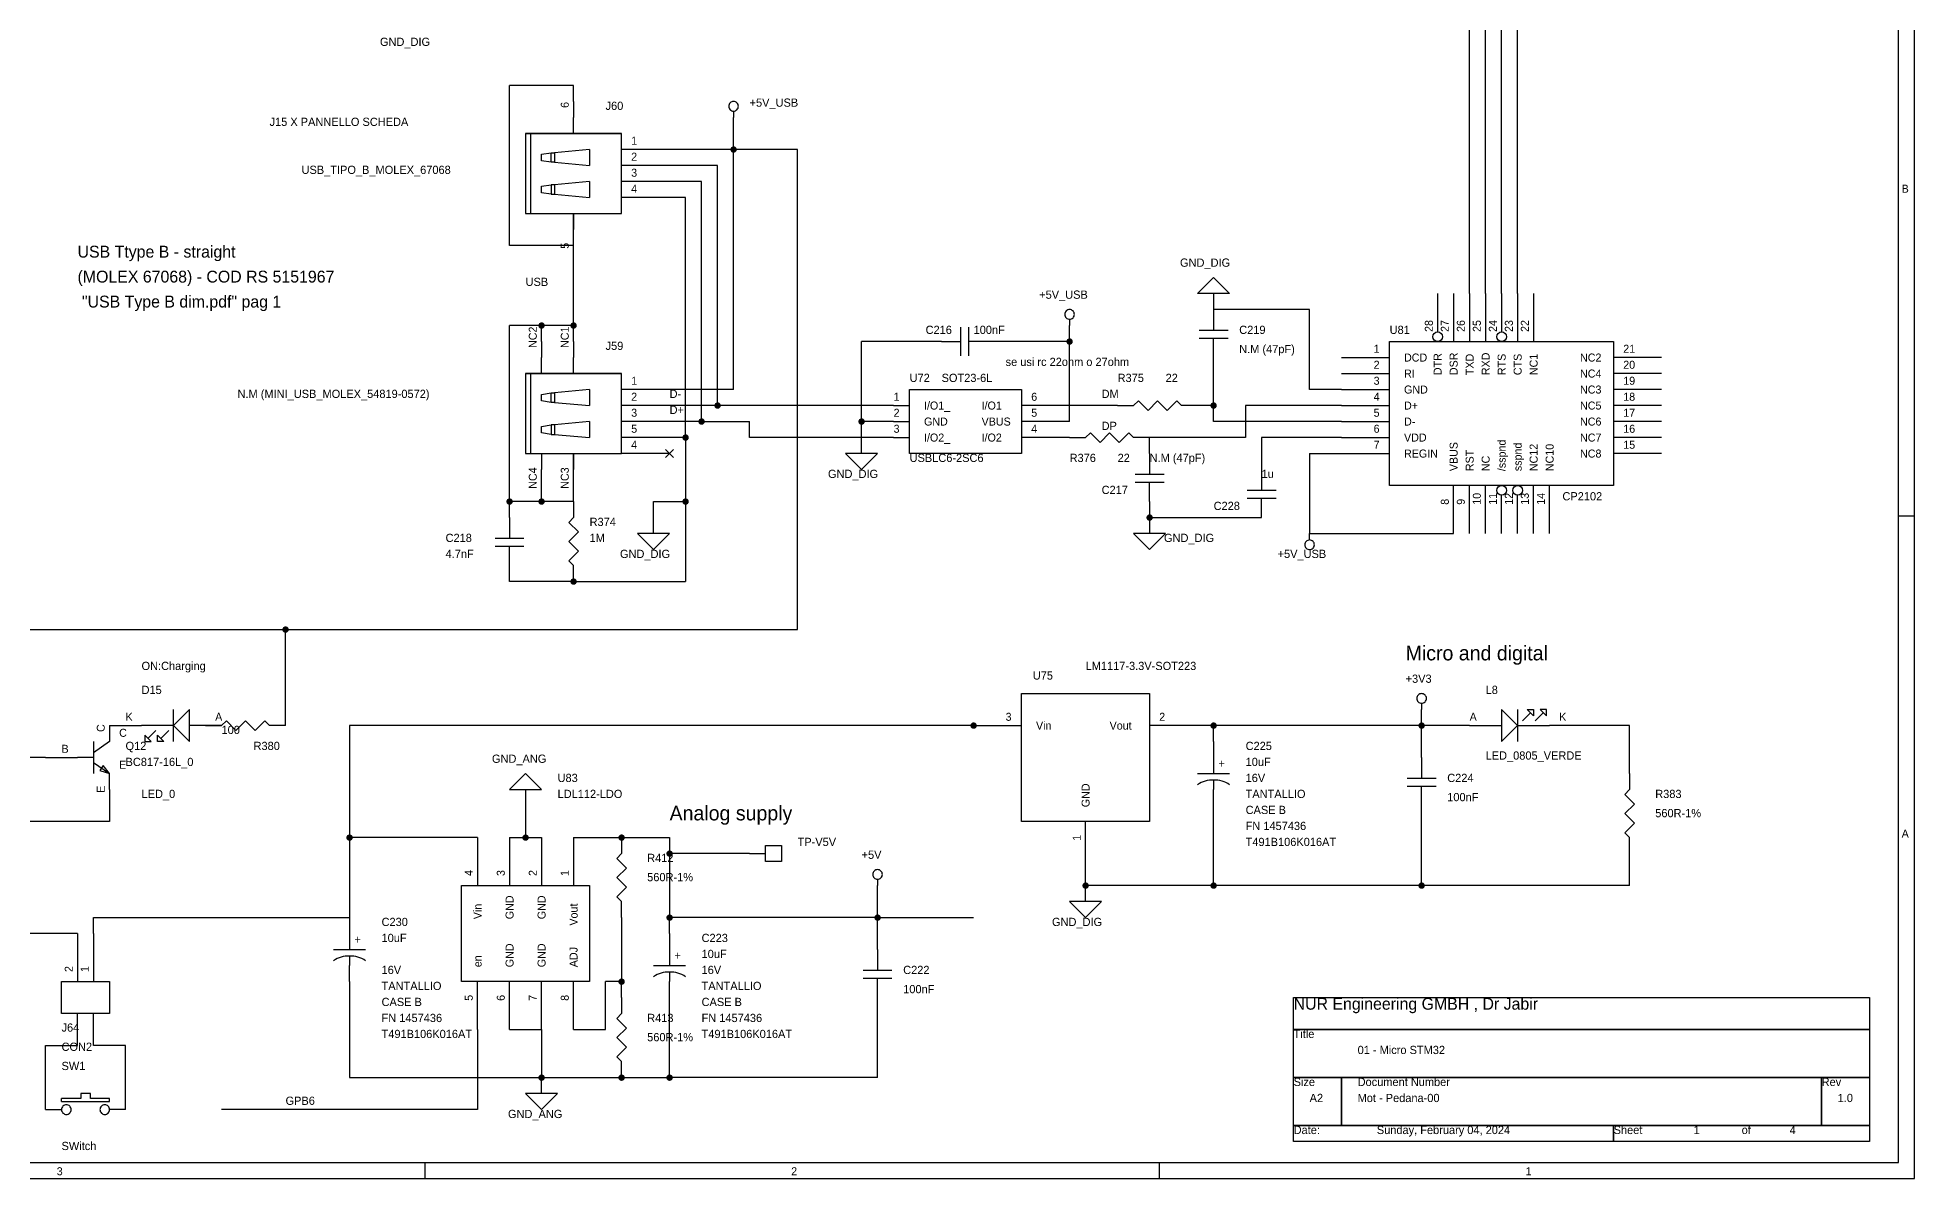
# Model space of a CAD drawing. Extents: x -3 to 591, y 3 to 422.
# Drawn here: x 293.4 to 591.3, y 2.5 to 183.6 of the extents above; entities that cross this region are included whole.
import ezdxf

# ---------------------------------------------------------------- set-up
doc = ezdxf.new("R2010")
doc.units = 0

msp = doc.modelspace()

# ---------------------------------------------------------------- linework, layer by layer
at = {"layer": 'PARTS'}
for p, q in [((378.46, 173.482), (378.46, 170.942)), ((393.7, 165.862), (386.08, 165.862)), ((393.7, 163.322), (386.08, 163.322)), ((393.7, 160.782), (386.08, 160.782)), ((393.7, 158.242), (386.08, 158.242)), ((378.46, 150.622), (378.46, 153.162)), ((480.06, 140.462), (480.06, 137.922)), ((515.62, 143.002), (515.62, 136.906)), ((518.16, 143.002), (518.16, 135.382)), ((520.7, 143.002), (520.7, 135.382)), ((523.24, 143.002), (523.24, 135.382)), ((525.78, 143.002), (525.78, 136.906)), ((528.32, 143.002), (528.32, 135.382)), ((530.86, 143.002), (530.86, 135.382)), ((373.38, 135.382), (373.38, 132.842)), ((378.46, 135.382), (378.46, 132.842)), ((436.88, 135.382), (439.42, 135.382)), ((444.5, 135.382), (441.96, 135.382)), ((480.06, 132.842), (480.06, 135.382)), ((500.38, 132.842), (508, 132.842)), ((551.18, 132.842), (543.56, 132.842)), ((500.38, 130.302), (508, 130.302)), ((551.18, 130.302), (543.56, 130.302)), ((393.7, 127.762), (386.08, 127.762)), ((393.7, 125.222), (386.08, 125.222)), ((429.26, 125.222), (431.8, 125.222)), ((452.12, 125.222), (449.58, 125.222)), ((464.82, 125.222), (467.36, 125.222)), ((477.52, 125.222), (474.98, 125.222)), ((500.38, 127.762), (508, 127.762)), ((500.38, 125.222), (508, 125.222)), ((551.18, 127.762), (543.56, 127.762)), ((551.18, 125.222), (543.56, 125.222)), ((393.7, 122.682), (386.08, 122.682)), ((429.26, 122.682), (431.8, 122.682)), ((452.12, 122.682), (449.58, 122.682)), ((500.38, 122.682), (508, 122.682)), ((551.18, 122.682), (543.56, 122.682)), ((393.7, 120.142), (386.08, 120.142)), ((429.26, 120.142), (431.8, 120.142)), ((452.12, 120.142), (449.58, 120.142)), ((457.2, 120.142), (459.74, 120.142)), ((469.9, 120.142), (467.36, 120.142)), ((500.38, 120.142), (508, 120.142)), ((551.18, 120.142), (543.56, 120.142)), ((393.7, 117.602), (386.08, 117.602)), ((394.335, 118.237), (393.065, 116.967)), ((393.065, 118.237), (394.335, 116.967)), ((469.9, 117.602), (469.9, 115.062)), ((500.38, 117.602), (508, 117.602)), ((551.18, 117.602), (543.56, 117.602)), ((373.38, 112.522), (373.38, 115.062)), ((378.46, 112.522), (378.46, 115.062)), ((487.68, 115.062), (487.68, 112.522)), ((469.9, 109.982), (469.9, 112.522)), ((518.16, 104.902), (518.16, 112.522)), ((520.7, 104.902), (520.7, 112.522)), ((523.24, 104.902), (523.24, 112.522)), ((525.78, 104.902), (525.78, 110.998)), ((528.32, 104.902), (528.32, 110.998)), ((530.86, 104.902), (530.86, 112.522)), ((533.4, 104.902), (533.4, 112.522)), ((368.3, 107.442), (368.3, 104.902)), ((378.46, 109.982), (378.46, 107.442)), ((487.68, 107.442), (487.68, 109.982)), ((368.3, 99.822), (368.3, 102.362)), ((378.46, 97.282), (378.46, 99.822)), ((304.8, 74.422), (304.8, 71.882)), ((307.34, 74.422), (309.88, 74.422)), ((320.04, 74.422), (322.58, 74.422)), ((322.58, 74.422), (320.04, 74.422)), ((332.74, 74.422), (330.2, 74.422)), ((441.96, 74.422), (449.58, 74.422)), ((477.52, 74.422), (469.9, 74.422)), ((480.06, 71.882), (480.06, 69.342)), ((520.7, 74.422), (523.24, 74.422)), ((535.94, 74.422), (533.4, 74.422)), ((294.64, 69.342), (292.1, 69.342)), ((297.18, 69.342), (299.72, 69.342)), ((513.08, 69.342), (513.08, 66.802)), ((304.8, 64.262), (304.8, 66.802)), ((546.1, 66.802), (546.1, 64.262)), ((480.06, 61.722), (480.06, 64.262)), ((513.08, 61.722), (513.08, 64.262)), ((363.22, 56.642), (363.22, 49.022)), ((368.3, 56.642), (368.3, 49.022)), ((373.38, 56.642), (373.38, 49.022)), ((378.46, 56.642), (378.46, 49.022)), ((386.08, 56.642), (386.08, 54.102)), ((459.74, 51.562), (459.74, 59.182)), ((546.1, 54.102), (546.1, 56.642)), ((406.4, 54.102), (408.94, 54.102)), ((386.08, 43.942), (386.08, 46.482)), ((342.9, 43.942), (342.9, 41.402)), ((299.72, 41.402), (299.72, 33.782)), ((302.26, 41.402), (302.26, 33.782)), ((393.7, 41.402), (393.7, 38.862)), ((426.72, 38.862), (426.72, 36.322)), ((342.9, 33.782), (342.9, 36.322)), ((363.22, 26.162), (363.22, 33.782)), ((368.3, 26.162), (368.3, 33.782)), ((373.38, 26.162), (373.38, 33.782)), ((378.46, 26.162), (378.46, 33.782)), ((393.7, 31.242), (393.7, 33.782)), ((426.72, 31.242), (426.72, 33.782)), ((386.08, 31.242), (386.08, 28.702)), ((386.08, 18.542), (386.08, 21.082)), ((294.64, 13.462), (297.18, 13.462)), ((307.34, 13.462), (304.8, 13.462))]:
    msp.add_line(p, q, dxfattribs=at)
for points in [[(404.622, 172.72, 0.0985), (404.564, 173.0116, 0.0985), (404.3988, 173.2588, 0.0985), (404.1516, 173.424, 0.0985), (403.86, 173.482, 0.0985), (403.5684, 173.424, 0.0985), (403.3212, 173.2588, 0.0985), (403.156, 173.0116, 0.0985), (403.098, 172.72, 0.0985), (403.156, 172.4284, 0.0985), (403.3212, 172.1812, 0.0985), (403.5684, 172.016, 0.0985), (403.86, 171.958, 0.0985), (404.1516, 172.016, 0.0985), (404.3988, 172.1812, 0.0985), (404.564, 172.4284, 0.0985)], [(457.962, 139.7, 0.0985), (457.904, 139.9916, 0.0985), (457.7388, 140.2388, 0.0985), (457.4916, 140.404, 0.0985), (457.2, 140.462, 0.0985), (456.9084, 140.404, 0.0985), (456.6612, 140.2388, 0.0985), (456.496, 139.9916, 0.0985), (456.438, 139.7, 0.0985), (456.496, 139.4084, 0.0985), (456.6612, 139.1612, 0.0985), (456.9084, 138.996, 0.0985), (457.2, 138.938, 0.0985), (457.4916, 138.996, 0.0985), (457.7388, 139.1612, 0.0985), (457.904, 139.4084, 0.0985)], [(496.062, 103.124, 0.0985), (496.004, 103.4156, 0.0985), (495.8388, 103.6628, 0.0985), (495.5916, 103.828, 0.0985), (495.3, 103.886, 0.0985), (495.0084, 103.828, 0.0985), (494.7612, 103.6628, 0.0985), (494.596, 103.4156, 0.0985), (494.538, 103.124, 0.0985), (494.596, 102.8324, 0.0985), (494.7612, 102.5852, 0.0985), (495.0084, 102.42, 0.0985), (495.3, 102.362, 0.0985), (495.5916, 102.42, 0.0985), (495.8388, 102.5852, 0.0985), (496.004, 102.8324, 0.0985)], [(513.842, 78.74, 0.0985), (513.784, 79.0316, 0.0985), (513.6188, 79.2788, 0.0985), (513.3716, 79.444, 0.0985), (513.08, 79.502, 0.0985), (512.7884, 79.444, 0.0985), (512.5412, 79.2788, 0.0985), (512.376, 79.0316, 0.0985), (512.318, 78.74, 0.0985), (512.376, 78.4484, 0.0985), (512.5412, 78.2012, 0.0985), (512.7884, 78.036, 0.0985), (513.08, 77.978, 0.0985), (513.3716, 78.036, 0.0985), (513.6188, 78.2012, 0.0985), (513.784, 78.4484, 0.0985)], [(427.482, 50.8, 0.0985), (427.424, 51.0916, 0.0985), (427.2588, 51.3388, 0.0985), (427.0116, 51.504, 0.0985), (426.72, 51.562, 0.0985), (426.4284, 51.504, 0.0985), (426.1812, 51.3388, 0.0985), (426.016, 51.0916, 0.0985), (425.958, 50.8, 0.0985), (426.016, 50.5084, 0.0985), (426.1812, 50.2612, 0.0985), (426.4284, 50.096, 0.0985), (426.72, 50.038, 0.0985), (427.0116, 50.096, 0.0985), (427.2588, 50.2612, 0.0985), (427.424, 50.5084, 0.0985)], [(298.704, 13.462, 0.0985), (298.646, 13.7536, 0.0985), (298.4808, 14.0008, 0.0985), (298.2336, 14.166, 0.0985), (297.942, 14.224, 0.0985), (297.6504, 14.166, 0.0985), (297.4032, 14.0008, 0.0985), (297.238, 13.7536, 0.0985), (297.18, 13.462, 0.0985), (297.238, 13.1704, 0.0985), (297.4032, 12.9232, 0.0985), (297.6504, 12.758, 0.0985), (297.942, 12.7, 0.0985), (298.2336, 12.758, 0.0985), (298.4808, 12.9232, 0.0985), (298.646, 13.1704, 0.0985)], [(304.8, 13.462, 0.0985), (304.742, 13.7536, 0.0985), (304.5768, 14.0008, 0.0985), (304.3296, 14.166, 0.0985), (304.038, 14.224, 0.0985), (303.7464, 14.166, 0.0985), (303.4992, 14.0008, 0.0985), (303.334, 13.7536, 0.0985), (303.276, 13.462, 0.0985), (303.334, 13.1704, 0.0985), (303.4992, 12.9232, 0.0985), (303.7464, 12.758, 0.0985), (304.038, 12.7, 0.0985), (304.3296, 12.758, 0.0985), (304.5768, 12.9232, 0.0985), (304.742, 13.1704, 0.0985)]]:
    msp.add_lwpolyline(points, format="xyb", close=True, dxfattribs=at)
for points in [[(378.46, 168.402), (378.46, 170.942)], [(403.86, 171.958), (403.86, 170.942)], [(370.84, 168.402), (370.84, 155.702)], [(386.08, 168.402), (370.84, 168.402)], [(370.84, 168.402), (386.08, 168.402)], [(371.602, 168.402), (371.602, 155.702)], [(386.08, 155.702), (386.08, 168.402)], [(373.38, 165.1), (374.904, 165.354)], [(373.38, 164.084), (373.38, 165.1)], [(374.904, 163.83), (373.38, 164.084)], [(374.904, 163.83), (374.904, 165.354)], [(374.904, 165.354), (375.412, 165.354)], [(381, 165.862), (375.412, 165.354)], [(375.412, 165.354), (375.412, 163.83)], [(381, 165.862), (381, 163.322)], [(375.412, 163.83), (374.904, 163.83)], [(375.412, 163.83), (381, 163.322)], [(373.38, 160.02), (374.904, 160.274)], [(373.38, 159.004), (373.38, 160.02)], [(374.904, 158.75), (373.38, 159.004)], [(375.412, 160.274), (374.904, 160.274)], [(374.904, 160.274), (374.904, 158.75)], [(374.904, 158.75), (375.412, 158.75)], [(381, 160.782), (375.412, 160.274)], [(375.412, 160.274), (375.412, 158.75)], [(375.412, 158.75), (381, 158.242)], [(381, 160.782), (381, 158.242)], [(370.84, 155.702), (386.08, 155.702)], [(378.46, 155.702), (378.46, 153.162)], [(477.52, 143.002), (480.06, 145.542)], [(480.06, 145.542), (482.6, 143.002)], [(482.6, 143.002), (477.52, 143.002)], [(439.928, 133.096), (439.928, 137.668)], [(441.198, 133.096), (441.198, 137.668)], [(457.2, 138.938), (457.2, 137.922)], [(482.346, 137.16), (477.774, 137.16)], [(480.06, 137.922), (480.06, 137.16)], [(439.42, 135.382), (439.928, 135.382)], [(441.96, 135.382), (441.198, 135.382)], [(482.346, 135.89), (477.774, 135.89)], [(480.06, 135.382), (480.06, 135.89)], [(373.38, 130.302), (373.38, 132.842)], [(378.46, 130.302), (378.46, 132.842)], [(370.84, 130.302), (370.84, 117.602)], [(386.08, 130.302), (370.84, 130.302)], [(370.84, 130.302), (386.08, 130.302)], [(371.602, 130.302), (371.602, 117.602)], [(386.08, 117.602), (386.08, 130.302)], [(373.38, 127), (374.904, 127.254)], [(373.38, 125.984), (373.38, 127)], [(374.904, 125.73), (373.38, 125.984)], [(374.904, 125.73), (374.904, 127.254)], [(374.904, 127.254), (375.412, 127.254)], [(375.412, 125.73), (374.904, 125.73)], [(381, 127.762), (375.412, 127.254)], [(375.412, 127.254), (375.412, 125.73)], [(375.412, 125.73), (381, 125.222)], [(381, 127.762), (381, 125.222)], [(467.36, 125.222), (468.122, 125.984)], [(468.122, 125.984), (469.646, 124.46)], [(469.646, 124.46), (471.17, 125.984)], [(471.17, 125.984), (472.694, 124.46)], [(472.694, 124.46), (474.218, 125.984)], [(474.218, 125.984), (474.98, 125.222)], [(373.38, 121.92), (374.904, 122.174)], [(375.412, 122.174), (374.904, 122.174)], [(374.904, 122.174), (374.904, 120.65)], [(381, 122.682), (375.412, 122.174)], [(375.412, 122.174), (375.412, 120.65)], [(381, 122.682), (381, 120.142)], [(373.38, 120.904), (373.38, 121.92)], [(374.904, 120.65), (373.38, 120.904)], [(374.904, 120.65), (375.412, 120.65)], [(375.412, 120.65), (381, 120.142)], [(459.74, 120.142), (460.502, 120.904)], [(460.502, 120.904), (462.026, 119.38)], [(462.026, 119.38), (463.55, 120.904)], [(463.55, 120.904), (465.074, 119.38)], [(465.074, 119.38), (466.598, 120.904)], [(466.598, 120.904), (467.36, 120.142)], [(370.84, 117.602), (386.08, 117.602)], [(373.38, 117.602), (373.38, 115.062)], [(378.46, 117.602), (378.46, 115.062)], [(426.72, 117.602), (421.64, 117.602)], [(421.64, 117.602), (424.18, 115.062)], [(424.18, 115.062), (426.72, 117.602)], [(472.186, 114.3), (467.614, 114.3)], [(469.9, 115.062), (469.9, 114.3)], [(472.186, 113.03), (467.614, 113.03)], [(469.9, 112.522), (469.9, 113.03)], [(489.966, 111.76), (485.394, 111.76)], [(489.966, 110.49), (485.394, 110.49)], [(487.68, 112.522), (487.68, 111.76)], [(487.68, 109.982), (487.68, 110.49)], [(377.698, 106.68), (378.46, 107.442)], [(368.3, 104.902), (368.3, 104.14)], [(379.222, 105.156), (377.698, 106.68)], [(377.698, 103.632), (379.222, 105.156)], [(393.7, 104.902), (388.62, 104.902)], [(388.62, 104.902), (391.16, 102.362)], [(391.16, 102.362), (393.7, 104.902)], [(472.44, 104.902), (467.36, 104.902)], [(467.36, 104.902), (469.9, 102.362)], [(469.9, 102.362), (472.44, 104.902)], [(495.3, 103.886), (495.3, 104.902)], [(370.586, 104.14), (366.014, 104.14)], [(370.586, 102.87), (366.014, 102.87)], [(368.3, 102.362), (368.3, 102.87)], [(379.222, 102.108), (377.698, 103.632)], [(377.698, 100.584), (379.222, 102.108)], [(378.46, 99.822), (377.698, 100.584)], [(513.08, 77.978), (513.08, 76.962)], [(314.96, 71.882), (314.96, 76.962)], [(322.58, 74.422), (323.342, 75.184)], [(323.342, 75.184), (324.866, 73.66)], [(324.866, 73.66), (326.39, 75.184)], [(326.39, 75.184), (327.914, 73.66)], [(327.914, 73.66), (329.438, 75.184)], [(329.438, 75.184), (330.2, 74.422)], [(528.32, 76.962), (528.32, 71.882)], [(530.352, 76.454), (529.082, 75.184)], [(532.384, 76.454), (531.114, 75.184)], [(304.8, 71.882), (302.26, 70.104)], [(302.26, 71.882), (302.26, 66.802)], [(314.96, 74.422), (309.88, 74.422)], [(310.896, 72.39), (312.166, 73.66)], [(312.928, 72.39), (314.198, 73.66)], [(320.04, 74.422), (317.5, 74.422)], [(523.24, 74.422), (525.78, 74.422)], [(528.32, 74.422), (533.4, 74.422)], [(302.26, 69.342), (299.72, 69.342)], [(302.26, 68.58), (304.8, 66.802)], [(480.06, 69.342), (480.06, 66.802)], [(370.84, 66.802), (368.3, 64.262)], [(373.38, 64.262), (370.84, 66.802)], [(477.52, 66.802), (482.6, 66.802)], [(480.06, 65.786), (480.06, 64.262)], [(515.366, 66.04), (510.794, 66.04)], [(513.08, 66.802), (513.08, 66.04)], [(368.3, 64.262), (373.38, 64.262)], [(515.366, 64.77), (510.794, 64.77)], [(513.08, 64.262), (513.08, 64.77)], [(545.338, 63.5), (546.1, 64.262)], [(546.862, 61.976), (545.338, 63.5)], [(545.338, 60.452), (546.862, 61.976)], [(546.862, 58.928), (545.338, 60.452)], [(545.338, 57.404), (546.862, 58.928)], [(546.1, 56.642), (545.338, 57.404)], [(385.318, 53.34), (386.08, 54.102)], [(386.842, 51.816), (385.318, 53.34)], [(385.318, 50.292), (386.842, 51.816)], [(386.842, 48.768), (385.318, 50.292)], [(385.318, 47.244), (386.842, 48.768)], [(426.72, 50.038), (426.72, 49.022)], [(386.08, 46.482), (385.318, 47.244)], [(462.28, 46.482), (457.2, 46.482)], [(457.2, 46.482), (459.74, 43.942)], [(459.74, 43.942), (462.28, 46.482)], [(340.36, 38.862), (345.44, 38.862)], [(342.9, 41.402), (342.9, 38.862)], [(393.7, 38.862), (393.7, 36.322)], [(342.9, 37.846), (342.9, 36.322)], [(391.16, 36.322), (396.24, 36.322)], [(426.72, 36.322), (426.72, 35.56)], [(393.7, 35.306), (393.7, 33.782)], [(429.006, 35.56), (424.434, 35.56)], [(429.006, 34.29), (424.434, 34.29)], [(426.72, 33.782), (426.72, 34.29)], [(385.318, 27.94), (386.08, 28.702)], [(386.842, 26.416), (385.318, 27.94)], [(385.318, 24.892), (386.842, 26.416)], [(386.842, 23.368), (385.318, 24.892)], [(385.318, 21.844), (386.842, 23.368)], [(386.08, 21.082), (385.318, 21.844)], [(300.228, 15.24), (297.18, 15.24)], [(297.18, 14.732), (297.18, 15.24)], [(301.752, 16.002), (300.228, 16.002)], [(300.228, 16.002), (300.228, 15.24)], [(301.752, 15.24), (301.752, 16.002)], [(304.8, 15.24), (301.752, 15.24)], [(304.8, 14.732), (304.8, 15.24)], [(375.92, 16.002), (370.84, 16.002)], [(370.84, 16.002), (373.38, 13.462)], [(373.38, 13.462), (375.92, 16.002)], [(297.18, 14.732), (304.8, 14.732)]]:
    msp.add_lwpolyline(points, dxfattribs=at)
for points in [[(378.46, 154.432), (378.46, 154.918), (378.46, 155.33), (378.46, 155.6053), (378.46, 155.702), (378.46, 155.6053), (378.46, 155.33), (378.46, 154.918), (378.46, 154.432), (378.46, 153.946), (378.46, 153.534), (378.46, 153.2587), (378.46, 153.162), (378.46, 153.2587), (378.46, 153.534), (378.46, 153.946)], [(508, 135.382), (543.56, 135.382), (543.56, 112.522), (508, 112.522)], [(431.8, 127.762), (449.58, 127.762), (449.58, 117.602), (431.8, 117.602)], [(378.46, 116.332), (378.46, 116.818), (378.46, 117.23), (378.46, 117.5053), (378.46, 117.602), (378.46, 117.5053), (378.46, 117.23), (378.46, 116.818), (378.46, 116.332), (378.46, 115.846), (378.46, 115.434), (378.46, 115.1587), (378.46, 115.062), (378.46, 115.1587), (378.46, 115.434), (378.46, 115.846)], [(449.58, 79.502), (469.9, 79.502), (469.9, 59.182), (449.58, 59.182)], [(317.5, 71.882), (317.5, 76.962), (314.96, 74.422), (317.5, 71.882)], [(525.78, 76.962), (525.78, 71.882), (528.32, 74.422), (525.78, 76.962)], [(529.844, 76.962), (530.86, 76.962), (530.86, 75.946), (529.844, 76.962)], [(532.892, 76.962), (531.876, 76.962), (532.892, 75.946), (532.892, 76.962)], [(310.388, 71.882), (311.404, 71.882), (310.388, 72.898), (310.388, 71.882)], [(313.436, 71.882), (312.42, 71.882), (312.42, 72.898), (313.436, 71.882)], [(304.8, 66.802), (303.784, 68.072), (303.276, 67.31), (304.8, 66.802)], [(411.48, 52.832), (408.94, 52.832), (408.94, 55.372), (411.48, 55.372)], [(381, 49.022), (381, 33.782), (360.68, 33.782), (360.68, 49.022)], [(304.8, 33.782), (304.8, 28.702), (297.18, 28.702), (297.18, 33.782)]]:
    msp.add_lwpolyline(points, close=True, dxfattribs=at)
for points in [[(480.06, 65.786, 0.1654), (477.52, 65.024)], [(482.6, 65.024, 0.1654), (480.06, 65.786)], [(342.9, 37.846, 0.1654), (340.36, 37.084)], [(345.44, 37.084, 0.1654), (342.9, 37.846)], [(393.7, 35.306, 0.1654), (391.16, 34.544)], [(396.24, 34.544, 0.1654), (393.7, 35.306)]]:
    msp.add_lwpolyline(points, format="xyb", dxfattribs=at)
for centre in [(515.62, 136.144), (525.78, 136.144), (525.78, 111.76), (528.32, 111.76)]:
    msp.add_circle(centre, 0.762, dxfattribs=at)
at = {"layer": 'TITLE'}
for points in [[(-2.54, 2.54), (591.312, 2.54), (591.312, 422.402), (-2.54, 422.402)], [(0, 5.08), (588.772, 5.08), (588.772, 419.862), (0, 419.862)], [(492.76, 31.242), (584.2, 31.242), (584.2, 26.162), (492.76, 26.162)], [(492.76, 26.162), (584.2, 26.162), (584.2, 18.542), (492.76, 18.542)], [(492.76, 18.542), (500.38, 18.542), (500.38, 10.922), (492.76, 10.922)], [(500.38, 18.542), (576.58, 18.542), (576.58, 10.922), (500.38, 10.922)], [(576.58, 18.542), (584.2, 18.542), (584.2, 10.922), (576.58, 10.922)], [(492.76, 10.922), (543.56, 10.922), (543.56, 8.382), (492.76, 8.382)], [(543.56, 10.922), (584.2, 10.922), (584.2, 8.382), (543.56, 8.382)]]:
    msp.add_lwpolyline(points, close=True, dxfattribs=at)
for points in [[(588.772, 107.696), (591.312, 107.696)], [(354.838, 5.08), (354.838, 2.54)], [(471.424, 5.08), (471.424, 2.54)]]:
    msp.add_lwpolyline(points, dxfattribs=at)
at = {"layer": 'WIRE'}
for points in [[(525.78, 143.002), (525.78, 310.642)], [(528.32, 143.002), (528.32, 308.102)], [(523.24, 143.002), (523.24, 305.562)], [(520.7, 143.002), (520.7, 303.022)], [(378.46, 176.022), (368.3, 176.022)], [(368.3, 150.622), (368.3, 176.022)], [(378.46, 173.482), (378.46, 176.022)], [(403.86, 165.862), (403.86, 170.942)], [(403.86, 165.862), (393.7, 165.862)], [(403.86, 127.762), (403.86, 165.862)], [(414.02, 165.862), (403.86, 165.862)], [(414.02, 89.662), (414.02, 165.862)], [(401.32, 163.322), (393.7, 163.322)], [(401.32, 125.222), (401.32, 163.322)], [(398.78, 160.782), (393.7, 160.782)], [(396.24, 158.242), (393.7, 158.242)], [(396.24, 120.142), (396.24, 158.242)], [(398.78, 122.682), (398.78, 160.782)], [(378.46, 150.622), (368.3, 150.622)], [(378.46, 137.922), (378.46, 150.622)], [(480.06, 143.002), (480.06, 140.462)], [(495.3, 140.462), (480.06, 140.462)], [(495.3, 127.762), (495.3, 140.462)], [(368.3, 109.982), (368.3, 137.922)], [(373.38, 137.922), (368.3, 137.922)], [(378.46, 137.922), (373.38, 137.922)], [(373.38, 135.382), (373.38, 137.922)], [(378.46, 135.382), (378.46, 137.922)], [(457.2, 135.382), (457.2, 137.922)], [(436.88, 135.382), (424.18, 135.382)], [(424.18, 122.682), (424.18, 135.382)], [(457.2, 135.382), (444.5, 135.382)], [(457.2, 122.682), (457.2, 135.382)], [(480.06, 125.222), (480.06, 132.842)], [(403.86, 127.762), (393.7, 127.762)], [(401.32, 125.222), (393.7, 125.222)], [(429.26, 125.222), (401.32, 125.222)], [(464.82, 125.222), (452.12, 125.222)], [(480.06, 125.222), (477.52, 125.222)], [(480.06, 122.682), (480.06, 125.222)], [(500.38, 125.222), (485.14, 125.222)], [(485.14, 125.222), (485.14, 120.142)], [(500.38, 127.762), (495.3, 127.762)], [(398.78, 122.682), (393.7, 122.682)], [(398.78, 122.682), (406.4, 122.682)], [(406.4, 120.142), (406.4, 122.682)], [(424.18, 117.602), (424.18, 122.682)], [(429.26, 122.682), (424.18, 122.682)], [(457.2, 122.682), (452.12, 122.682)], [(500.38, 122.682), (480.06, 122.682)], [(396.24, 120.142), (393.7, 120.142)], [(396.24, 120.142), (396.24, 109.982)], [(429.26, 120.142), (406.4, 120.142)], [(457.2, 120.142), (452.12, 120.142)], [(469.9, 117.602), (469.9, 120.142)], [(485.14, 120.142), (469.9, 120.142)], [(500.38, 120.142), (487.68, 120.142)], [(487.68, 120.142), (487.68, 115.062)], [(495.3, 117.602), (495.3, 104.902)], [(495.3, 117.602), (500.38, 117.602)], [(373.38, 109.982), (373.38, 112.522)], [(378.46, 109.982), (378.46, 112.522)], [(368.3, 107.442), (368.3, 109.982)], [(373.38, 109.982), (368.3, 109.982)], [(378.46, 109.982), (373.38, 109.982)], [(391.16, 104.902), (391.16, 109.982)], [(391.16, 109.982), (396.24, 109.982)], [(396.24, 109.982), (396.24, 97.282)], [(469.9, 109.982), (469.9, 107.442)], [(469.9, 107.442), (487.68, 107.442)], [(469.9, 107.442), (469.9, 104.902)], [(495.3, 104.902), (518.16, 104.902)], [(368.3, 97.282), (368.3, 99.822)], [(378.46, 97.282), (368.3, 97.282)], [(378.46, 97.282), (396.24, 97.282)], [(276.86, 89.662), (332.74, 89.662)], [(332.74, 74.422), (332.74, 89.662)], [(332.74, 89.662), (414.02, 89.662)], [(513.08, 74.422), (513.08, 76.962)], [(304.8, 74.422), (307.34, 74.422)], [(322.58, 74.422), (320.04, 74.422)], [(441.96, 74.422), (342.9, 74.422)], [(342.9, 74.422), (342.9, 56.642)], [(441.96, 74.422), (444.5, 74.422)], [(480.06, 74.422), (477.52, 74.422)], [(513.08, 74.422), (480.06, 74.422)], [(480.06, 71.882), (480.06, 74.422)], [(520.7, 74.422), (513.08, 74.422)], [(513.08, 69.342), (513.08, 74.422)], [(546.1, 74.422), (535.94, 74.422)], [(546.1, 66.802), (546.1, 74.422)], [(294.64, 69.342), (297.18, 69.342)], [(304.8, 64.262), (304.8, 59.182)], [(370.84, 64.262), (370.84, 56.642)], [(480.06, 49.022), (480.06, 61.722)], [(513.08, 49.022), (513.08, 61.722)], [(304.8, 59.182), (251.46, 59.182)], [(363.22, 56.642), (342.9, 56.642)], [(342.9, 56.642), (342.9, 43.942)], [(368.3, 56.642), (370.84, 56.642)], [(370.84, 56.642), (373.38, 56.642)], [(378.46, 56.642), (386.08, 56.642)], [(386.08, 56.642), (393.7, 56.642)], [(393.7, 56.642), (393.7, 54.102)], [(406.4, 54.102), (393.7, 54.102)], [(393.7, 54.102), (393.7, 43.942)], [(546.1, 49.022), (546.1, 54.102)], [(459.74, 49.022), (459.74, 51.562)], [(426.72, 43.942), (426.72, 49.022)], [(480.06, 49.022), (459.74, 49.022)], [(459.74, 46.482), (459.74, 49.022)], [(513.08, 49.022), (480.06, 49.022)], [(546.1, 49.022), (513.08, 49.022)], [(302.26, 41.402), (302.26, 43.942)], [(302.26, 43.942), (342.9, 43.942)], [(386.08, 43.942), (386.08, 33.782)], [(426.72, 43.942), (393.7, 43.942)], [(393.7, 41.402), (393.7, 43.942)], [(426.72, 38.862), (426.72, 43.942)], [(426.72, 43.942), (441.96, 43.942)], [(299.72, 41.402), (256.54, 41.402)], [(342.9, 33.782), (342.9, 18.542)], [(383.54, 26.162), (383.54, 33.782)], [(386.08, 33.782), (383.54, 33.782)], [(386.08, 31.242), (386.08, 33.782)], [(393.7, 18.542), (393.7, 31.242)], [(426.72, 18.542), (426.72, 31.242)], [(299.72, 23.622), (299.72, 28.702)], [(302.26, 23.622), (302.26, 28.702)], [(363.22, 26.162), (363.22, 13.462)], [(368.3, 26.162), (373.38, 26.162)], [(373.38, 26.162), (373.38, 18.542)], [(378.46, 26.162), (383.54, 26.162)], [(294.64, 13.462), (294.64, 23.622)], [(294.64, 23.622), (299.72, 23.622)], [(307.34, 23.622), (302.26, 23.622)], [(307.34, 13.462), (307.34, 23.622)], [(342.9, 18.542), (373.38, 18.542)], [(373.38, 18.542), (386.08, 18.542)], [(373.38, 16.002), (373.38, 18.542)], [(386.08, 18.542), (393.7, 18.542)], [(426.72, 18.542), (393.7, 18.542)], [(363.22, 13.462), (322.58, 13.462)]]:
    msp.add_lwpolyline(points, dxfattribs=at)
at = {"layer": 'WIRE', "const_width": 0.508}
for points in [[(403.606, 165.862, 1), (404.114, 165.862, 1)], [(373.126, 137.922, 1), (373.634, 137.922, 1)], [(378.206, 137.922, 1), (378.714, 137.922, 1)], [(456.946, 135.382, 1), (457.454, 135.382, 1)], [(401.066, 125.222, 1), (401.574, 125.222, 1)], [(479.806, 125.222, 1), (480.314, 125.222, 1)], [(398.526, 122.682, 1), (399.034, 122.682, 1)], [(423.926, 122.682, 1), (424.434, 122.682, 1)], [(395.986, 120.142, 1), (396.494, 120.142, 1)], [(368.046, 109.982, 1), (368.554, 109.982, 1)], [(373.126, 109.982, 1), (373.634, 109.982, 1)], [(395.986, 109.982, 1), (396.494, 109.982, 1)], [(469.646, 107.442, 1), (470.154, 107.442, 1)], [(378.206, 97.282, 1), (378.714, 97.282, 1)], [(332.486, 89.662, 1), (332.994, 89.662, 1)], [(441.706, 74.422, 1), (442.214, 74.422, 1)], [(479.806, 74.422, 1), (480.314, 74.422, 1)], [(512.826, 74.422, 1), (513.334, 74.422, 1)], [(342.646, 56.642, 1), (343.154, 56.642, 1)], [(370.586, 56.642, 1), (371.094, 56.642, 1)], [(385.826, 56.642, 1), (386.334, 56.642, 1)], [(393.446, 54.102, 1), (393.954, 54.102, 1)], [(459.486, 49.022, 1), (459.994, 49.022, 1)], [(479.806, 49.022, 1), (480.314, 49.022, 1)], [(512.826, 49.022, 1), (513.334, 49.022, 1)], [(393.446, 43.942, 1), (393.954, 43.942, 1)], [(426.466, 43.942, 1), (426.974, 43.942, 1)], [(385.826, 33.782, 1), (386.334, 33.782, 1)], [(373.126, 18.542, 1), (373.634, 18.542, 1)], [(385.826, 18.542, 1), (386.334, 18.542, 1)], [(393.446, 18.542, 1), (393.954, 18.542, 1)]]:
    msp.add_lwpolyline(points, format="xyb", close=True, dxfattribs=at)

# ---------------------------------------------------------------- texts
at = {"layer": 'COMMENTS'}
for s, height, p in [('J15 X PANNELLO SCHEDA', 1.3057, (330.2, 169.6063)), ('USB Ttype B - straight', 1.8851, (299.72, 148.7069)), ('(MOLEX 67068) - COD RS 5151967', 1.8851, (299.72, 144.7445)), ('USB', 1.3057, (370.84, 144.2063)), (' "USB Type B dim.pdf" pag 1', 1.8851, (299.72, 140.7821)), ('se usi rc 22ohm o 27ohm', 1.3057, (447.04, 131.5063)), ('SOT23-6L', 1.3057, (436.88, 128.9663)), ('D-', 1.3057, (393.7, 126.4263)), ('D+', 1.3057, (393.7, 123.8863)), ('DM', 1.3057, (462.28, 126.4263)), ('DP', 1.3057, (462.28, 121.3463)), ('Micro and digital', 2.3191, (510.54, 84.7729)), ('ON:Charging', 1.3057, (309.88, 83.2463)), ('16V', 1.3057, (485.14, 65.4663)), ('TANTALLIO', 1.3057, (485.14, 62.9263)), ('Analog supply', 2.3191, (393.7, 59.3729)), ('CASE B', 1.3057, (485.14, 60.3863)), ('T491B106K016AT', 1.3057, (485.14, 55.3063)), ('FN 1457436', 1.3057, (485.14, 57.8463)), ('16V', 1.3057, (347.98, 34.9863)), ('16V', 1.3057, (398.78, 34.9863)), ('TANTALLIO', 1.3057, (347.98, 32.4463)), ('TANTALLIO', 1.3057, (398.78, 32.4463)), ('CASE B', 1.3057, (347.98, 29.9063)), ('CASE B', 1.3057, (398.78, 29.9063)), ('FN 1457436', 1.3057, (347.98, 27.3663)), ('FN 1457436', 1.3057, (398.78, 27.3663)), ('T491B106K016AT', 1.3057, (347.98, 24.8263)), ('T491B106K016AT', 1.3057, (398.78, 24.8263))]:
    msp.add_text(s, height=height, dxfattribs=at).set_placement(p)
at = {"layer": 'PARTS'}
for s, p in [('6', (377.698, 172.466)), ('5', (377.698, 150.114)), ('NC2', (372.618, 134.366)), ('NC1', (377.698, 134.366)), ('28', (514.858, 136.906)), ('27', (517.398, 136.906)), ('26', (519.938, 136.906)), ('25', (522.478, 136.906)), ('24', (525.018, 136.906)), ('23', (527.558, 136.906)), ('22', (530.098, 136.906)), ('DTR', (516.255, 130.048)), ('DSR', (518.795, 130.048)), ('TXD', (521.335, 130.048)), ('RXD', (523.875, 130.048)), ('RTS', (526.415, 130.048)), ('CTS', (528.955, 130.048)), ('NC1', (531.495, 130.048)), ('VBUS', (518.795, 114.808)), ('/sspnd', (526.415, 114.808)), ('sspnd', (528.955, 114.808)), ('RST', (521.335, 114.808)), ('NC', (523.875, 114.808)), ('NC12', (531.495, 114.808)), ('NC10', (534.035, 114.808)), ('NC4', (372.618, 112.014)), ('NC3', (377.698, 112.014)), ('8', (517.398, 109.474)), ('9', (519.938, 109.474)), ('10', (522.478, 109.474)), ('11', (525.018, 109.474)), ('12', (527.558, 109.474)), ('13', (530.098, 109.474)), ('14', (532.638, 109.474)), ('C', (304.038, 73.406)), ('E', (304.038, 63.754)), ('GND', (460.375, 61.468)), ('1', (458.978, 56.134)), ('4', (362.458, 50.546)), ('3', (367.538, 50.546)), ('2', (372.618, 50.546)), ('1', (377.698, 50.546)), ('Vin', (363.855, 43.688)), ('GND', (368.935, 43.688)), ('GND', (374.015, 43.688)), ('Vout', (379.095, 42.672)), ('GND', (368.935, 36.068)), ('GND', (374.015, 36.068)), ('ADJ', (379.095, 36.068)), ('2', (298.958, 35.306)), ('1', (301.498, 35.306)), ('en', (363.855, 36.068)), ('5', (362.458, 30.734)), ('6', (367.538, 30.734)), ('7', (372.618, 30.734)), ('8', (377.698, 30.734))]:
    msp.add_text(s, height=1.27, rotation=90, dxfattribs=at).set_placement(p)
for s, p in [('1', (387.604, 166.624)), ('2', (387.604, 164.084)), ('3', (387.604, 161.544)), ('4', (387.604, 159.004)), ('1', (505.46, 133.604)), ('21', (545.084, 133.604)), ('2', (505.46, 131.064)), ('DCD', (510.286, 132.207)), ('NC2', (538.226, 132.207)), ('20', (545.084, 131.064)), ('1', (387.604, 128.524)), ('3', (505.46, 128.524)), ('GND', (510.286, 127.127)), ('RI', (510.286, 129.667)), ('NC4', (538.226, 129.667)), ('NC3', (538.226, 127.127)), ('19', (545.084, 128.524)), ('2', (387.604, 125.984)), ('1', (429.26, 125.984)), ('I/O1_', (434.086, 124.587)), ('I/O1', (443.23, 124.587)), ('6', (451.104, 125.984)), ('4', (505.46, 125.984)), ('D+', (510.286, 124.587)), ('NC5', (538.226, 124.587)), ('18', (545.084, 125.984)), ('3', (387.604, 123.444)), ('5', (387.604, 120.904)), ('3', (429.26, 120.904)), ('2', (429.26, 123.444)), ('GND', (434.086, 122.047)), ('VBUS', (443.23, 122.047)), ('4', (451.104, 120.904)), ('5', (451.104, 123.444)), ('5', (505.46, 123.444)), ('6', (505.46, 120.904)), ('D-', (510.286, 122.047)), ('NC6', (538.226, 122.047)), ('17', (545.084, 123.444)), ('16', (545.084, 120.904)), ('4', (387.604, 118.364)), ('I/O2_', (434.086, 119.507)), ('I/O2', (443.23, 119.507)), ('7', (505.46, 118.364)), ('VDD', (510.286, 119.507)), ('NC7', (538.226, 119.507)), ('15', (545.084, 118.364)), ('REGIN', (510.286, 116.967)), ('NC8', (538.226, 116.967)), ('K', (307.34, 75.184)), ('A', (321.564, 75.184)), ('3', (447.04, 75.184)), ('Vin', (451.866, 73.787)), ('Vout', (463.55, 73.787)), ('2', (471.424, 75.184)), ('A', (520.7, 75.184)), ('K', (534.924, 75.184)), ('C', (306.324, 72.644)), ('B', (297.18, 70.104)), ('E', (306.324, 67.564))]:
    msp.add_text(s, height=1.27, dxfattribs=at).set_placement(p)
at = {"layer": 'PARTTEXT'}
for s, p in [('GND_DIG', (347.726, 182.3063)), ('J60', (383.54, 172.1463)), ('+5V_USB', (406.4, 172.6543)), ('USB_TIPO_B_MOLEX_67068', (335.28, 161.9863)), ('GND_DIG', (474.726, 147.2543)), ('+5V_USB', (452.374, 142.1743)), ('C216', (434.34, 136.5863)), ('100nF', (441.96, 136.5863)), ('C219', (484.124, 136.5863)), ('U81', (508, 136.5863)), ('J59', (383.54, 134.0463)), ('N.M (47pF)', (484.124, 133.5383)), ('U72', (431.8, 128.9663)), ('R375', (464.82, 128.9663)), ('22', (472.44, 128.9663)), ('N.M (MINI_USB_MOLEX_54819-0572)', (325.12, 126.4263)), ('USBLC6-2SC6', (431.8, 116.2663)), ('R376', (457.2, 116.2663)), ('22', (464.82, 116.2663)), ('N.M (47pF)', (469.9, 116.2663)), ('GND_DIG', (418.846, 113.7263)), ('1u', (487.68, 113.7263)), ('C217', (462.28, 111.1863)), ('CP2102', (535.432, 110.1703)), ('R374', (381, 106.1063)), ('C228', (480.06, 108.6463)), ('C218', (358.14, 103.5663)), ('1M', (381, 103.5663)), ('GND_DIG', (472.186, 103.5663)), ('4.7nF', (358.14, 101.0263)), ('GND_DIG', (385.826, 101.0263)), ('+5V_USB', (490.22, 101.0263)), ('LM1117-3.3V-SOT223', (459.74, 83.2463)), ('D15', (309.88, 79.4363)), ('U75', (451.358, 81.7223)), ('+3V3', (510.54, 81.2143)), ('L8', (523.24, 79.4363)), ('Q12', (307.34, 70.5463)), ('100', (322.58, 73.0863)), ('R380', (327.66, 70.5463)), ('C225', (485.14, 70.5463)), ('BC817-16L_0', (307.34, 68.0063)), ('GND_ANG', (365.506, 68.5143)), ('+', (480.822, 67.7523)), ('10uF', (485.14, 68.0063)), ('LED_0805_VERDE', (523.24, 69.0223)), ('U83', (375.92, 65.4663)), ('C224', (517.144, 65.4663)), ('LED_0', (309.88, 62.9263)), ('LDL112-LDO', (375.92, 62.9263)), ('100nF', (517.144, 62.4183)), ('R383', (550.164, 62.9263)), ('560R-1%', (550.164, 59.8783)), ('TP-V5V', (414.02, 55.3063)), ('R412', (390.144, 52.7663)), ('+5V', (424.18, 53.2743)), ('560R-1%', (390.144, 49.7183)), ('C230', (347.98, 42.6063)), ('GND_DIG', (454.406, 42.6063)), ('+', (343.662, 39.8123)), ('10uF', (347.98, 40.0663)), ('C223', (398.78, 40.0663)), ('10uF', (398.78, 37.5263)), ('+', (394.462, 37.2723)), ('C222', (430.784, 34.9863)), ('100nF', (430.784, 31.9383)), ('J64', (297.18, 25.8423)), ('R413', (390.144, 27.3663)), ('CON2', (297.18, 22.7943)), ('560R-1%', (390.144, 24.3183)), ('Title', (492.76, 24.8263)), ('SW1', (297.18, 19.7463)), ('Size', (492.76, 17.2063)), ('Document Number', (502.92, 17.2063)), ('Rev', (576.58, 17.2063)), ('GND_ANG', (368.046, 12.1263)), ('Date:', (492.76, 9.5863)), ('Sheet', (543.56, 9.5863)), ('of', (563.88, 9.5863)), ('SWitch', (297.18, 7.0463))]:
    msp.add_text(s, height=1.3057, dxfattribs=at).set_placement(p)
at = {"layer": 'TITLE'}
for s, height, p in [('B', 1.27, (589.28, 159.004)), ('A', 1.27, (589.28, 56.642)), ('NUR Engineering GMBH , Dr Jabir', 1.8851, (492.76, 29.3269)), ('01 - Micro STM32', 1.3057, (502.92, 22.2863)), ('A2', 1.3057, (495.3, 14.6663)), ('Mot - Pedana-00', 1.3057, (502.92, 14.6663)), ('1.0', 1.3057, (579.12, 14.6663)), ('Sunday, February 04, 2024', 1.3057, (505.968, 9.5863)), ('1', 1.3057, (556.26, 9.5863)), ('4', 1.3057, (571.5, 9.5863)), ('3', 1.27, (296.418, 3.048)), ('2', 1.27, (413.004, 3.048)), ('1', 1.27, (529.59, 3.048))]:
    msp.add_text(s, height=height, dxfattribs=at).set_placement(p)
at = {"layer": 'WIRETEXT'}
msp.add_text('GPB6', height=1.3057, dxfattribs=at).set_placement((332.74, 14.224))

doc.saveas('drawing.dxf')
